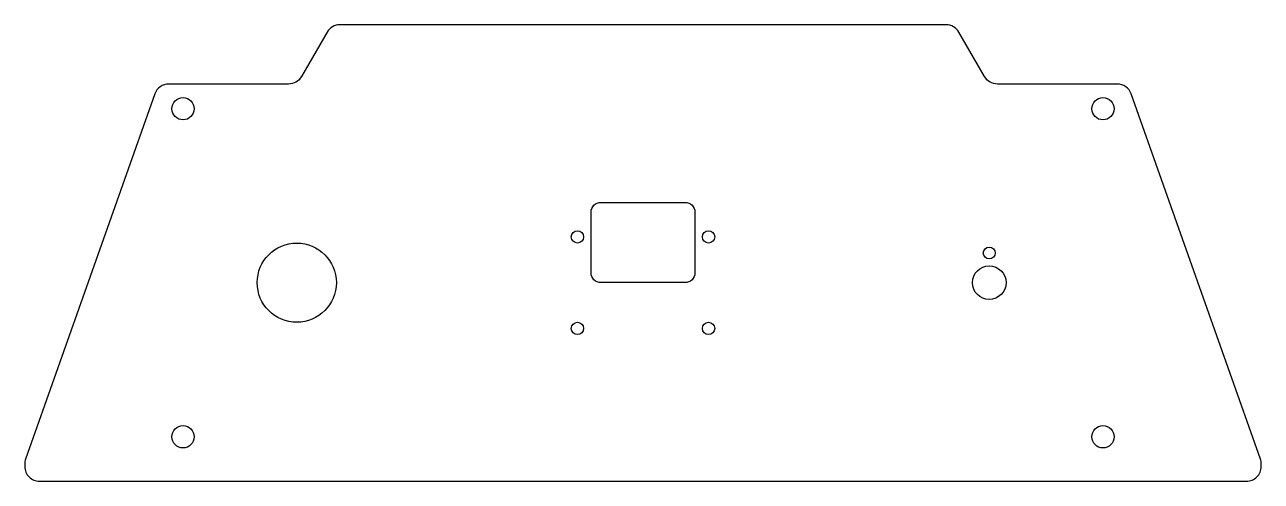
# Model space of a CAD drawing. Header units: millimetres. Extents: x -125 to 125, y -165 to -73.
import ezdxf

# ---------------------------------------------------------------- set-up
doc = ezdxf.new("R2010")
doc.units = ezdxf.units.MM
doc.layers.get('0').update_dxf_attribs({"linetype": 'CONTINUOUS'})

msp = doc.modelspace()

# ---------------------------------------------------------------- linework, layer by layer
for points in [[(-71.66, -84.61), (-95.88, -84.61, 0.317837), (-98.71, -86.61), (-124.83, -160.49, 0.085164), (-125, -161.49), (-125, -161.97, 0.414214), (-122, -164.97), (122, -164.97, 0.414214), (125, -161.97), (125, -161.49, 0.085164), (124.83, -160.49), (98.71, -86.61, 0.317837), (95.88, -84.61), (71.66, -84.61, -0.267949), (69.06, -83.11), (63.87, -74.11, 0.267949), (61.27, -72.61), (-61.27, -72.61, 0.267949), (-63.87, -74.11), (-69.06, -83.11, -0.267949)], [(-10.5, -122.79), (-10.5, -110.54, -0.414214), (-8.5, -108.54), (8.5, -108.54, -0.414214), (10.5, -110.54), (10.5, -122.79, -0.414214), (8.5, -124.79), (-8.5, -124.79, -0.414214)]]:
    msp.add_lwpolyline(points, format="xyb", close=True)
for centre, radius in [((-93, -89.61), 2.25), ((93, -89.61), 2.25), ((-13.25, -115.54), 1.25), ((13.25, -115.54), 1.25), ((-70, -124.79), 8), ((70, -118.79), 1.2), ((70, -124.79), 3.4), ((-13.25, -134.04), 1.25), ((13.25, -134.04), 1.25), ((-93, -155.97), 2.25), ((93, -155.97), 2.25)]:
    msp.add_circle(centre, radius)

doc.saveas('drawing.dxf')
